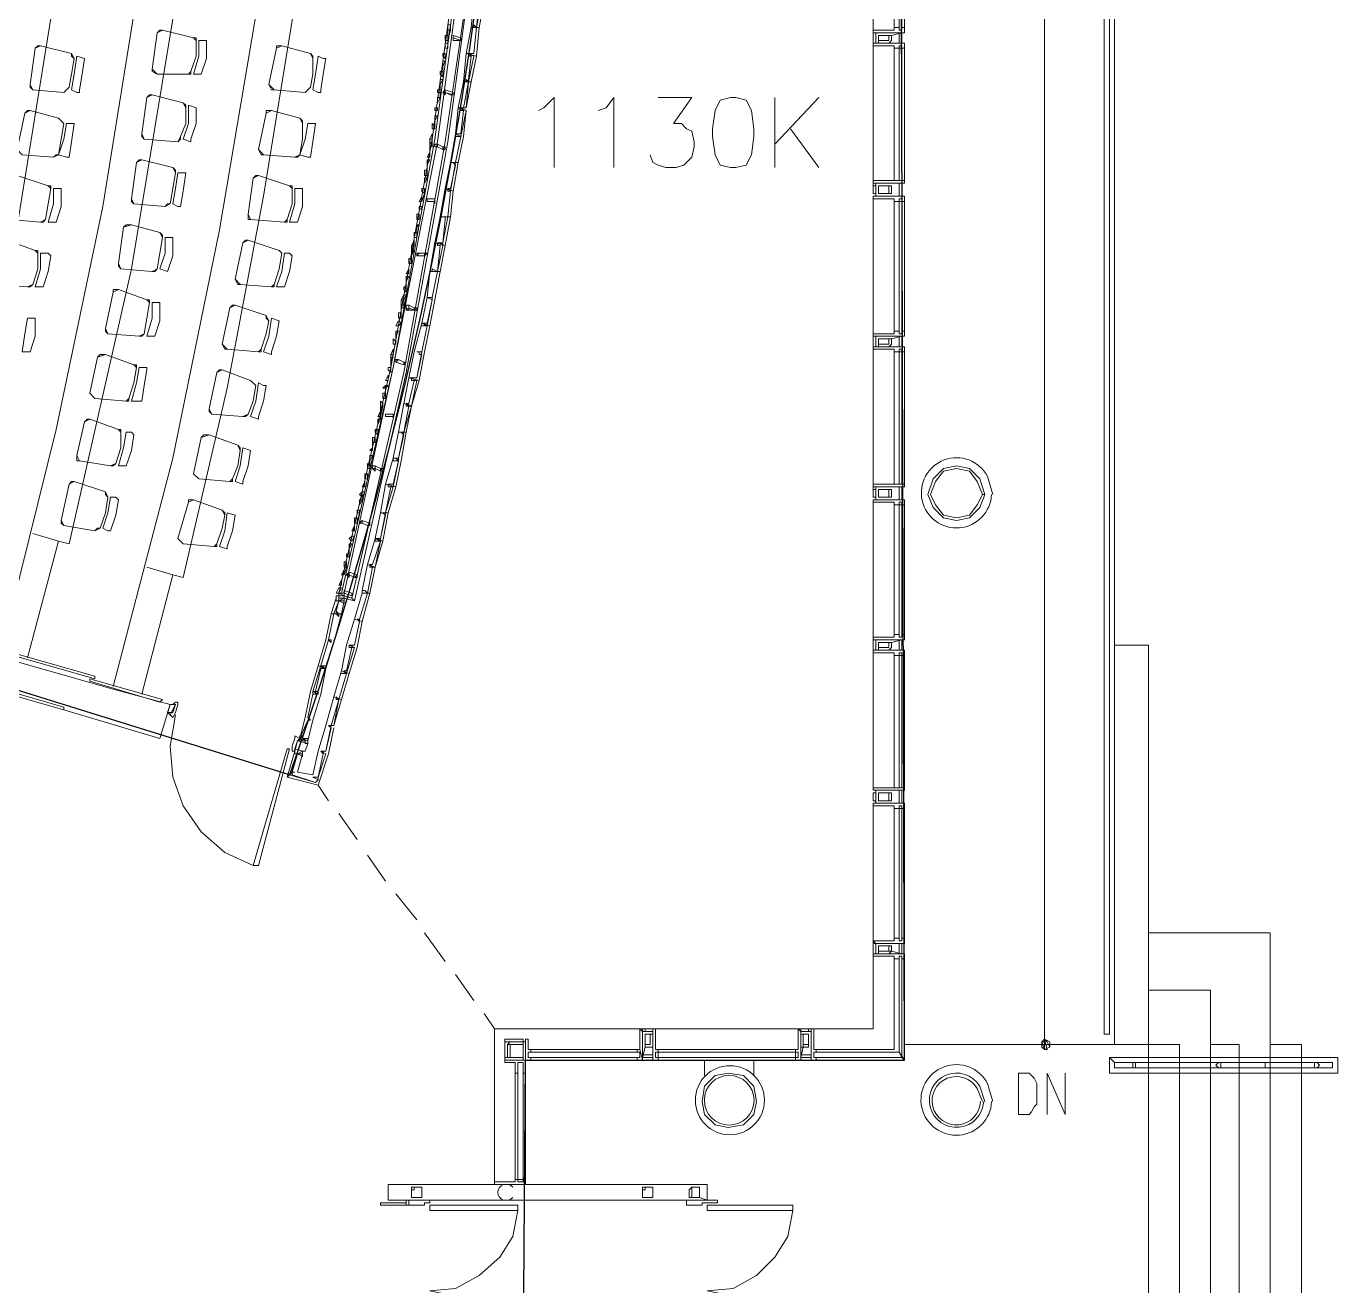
# Model space of a CAD drawing. Header units: metres. Extents: x 3 to 116, y 0 to 119.
# Drawn here: x 89.27 to 102.2, y 49.97 to 62.39 of the extents above; entities that cross this region are included whole.
import ezdxf

# ---------------------------------------------------------------- set-up
doc = ezdxf.new("R2010")
doc.units = ezdxf.units.M
doc.layers.add('Outside', color=7, linetype='Continuous')
doc.layers.add('PDF_Geometry', color=7, linetype='Continuous', transparency=0.8)

msp = doc.modelspace()

# ---------------------------------------------------------------- linework, layer by layer
msp.add_lwpolyline([(77.613, 69.902), (93.986, 69.928, -0.09903), (91.862, 55.013), (75.899, 59.976), (77.613, 69.902)], format="xyb")
at = {"layer": 'Outside'}
msp.add_lwpolyline([(48.27, 8.564), (48.27, 15.569), (50.419, 15.569), (50.419, 21.276), (53.563, 21.276), (53.591, 32.884), (48.727, 32.884), (48.781, 44.883), (65.998, 44.78), (65.998, 45.292), (94.139, 45.292), (94.19, 52.199), (97.925, 52.199), (97.823, 88.373), (92.232, 88.408)], dxfattribs=at)
at = {"layer": 'PDF_Geometry', "lineweight": 5}
for points in [[(89.636, 55.653), (90.583, 55.371), (90.685, 55.704), (90.123, 55.858), (87.513, 56.599), (87.436, 56.318), (89.636, 55.678), (89.636, 55.653), (76.103, 59.516), (76.206, 59.874), (76.231, 59.9), (75.899, 59.976), (76.589, 64.76), (77.255, 69.57), (77.562, 69.57), (77.562, 69.953), (91.632, 69.953), (91.632, 69.902), (91.632, 69.953), (92.63, 69.953), (92.63, 69.595), (77.613, 69.595), (77.613, 69.902), (91.632, 69.902)], [(90.89, 69.544), (90.813, 67.293), (90.66, 65.067), (90.378, 62.842), (90.02, 60.616), (89.56, 58.416), (89.023, 56.241)], [(89.969, 68.367), (90.046, 68.367), (89.892, 65.656), (89.585, 62.944), (89.15, 60.258), (88.536, 57.597), (88.46, 57.623), (88.178, 57.699)], [(91.223, 68.367), (91.069, 65.553), (90.762, 62.765), (90.302, 60.002), (89.688, 57.29)], [(93.934, 68.086), (93.806, 65.809), (93.576, 63.532), (93.269, 61.281), (92.86, 59.03), (92.348, 56.804)], [(94.062, 68.111), (93.934, 65.809), (93.73, 63.532), (93.397, 61.255), (92.988, 58.979), (92.476, 56.753)], [(99.307, 66.679), (99.307, 52.302)], [(99.946, 66.704), (99.997, 66.704), (99.997, 56.292), (99.997, 52.353), (100.33, 52.353), (100.33, 56.292), (99.997, 56.292)], [(97.644, 62.228), (97.644, 62.33), (97.618, 62.33), (97.618, 62.228), (97.644, 62.228), (97.618, 62.228), (97.618, 63.686), (97.823, 63.686), (97.823, 63.66), (97.874, 63.66), (97.874, 63.686), (97.9, 63.686), (97.9, 63.66), (97.925, 63.66), (97.925, 63.711), (97.618, 63.711), (97.618, 63.686), (97.618, 63.711)], [(97.925, 63.66), (97.925, 62.381), (97.9, 62.381), (97.9, 63.66), (97.874, 63.66), (97.874, 62.381), (97.823, 62.381), (97.823, 63.66)], [(93.627, 63.532), (93.32, 61.255), (92.885, 59.03), (92.399, 56.804), (92.348, 56.804), (92.323, 56.804), (92.348, 56.855), (92.374, 56.855), (92.348, 56.804), (92.399, 56.804), (92.399, 56.778), (92.399, 56.804), (92.348, 56.804), (92.399, 56.778), (92.323, 56.778), (92.323, 56.727), (92.399, 56.727), (92.399, 56.753), (92.348, 56.753), (92.348, 56.778), (92.348, 56.727), (92.399, 56.702), (92.399, 56.727), (92.348, 56.727), (92.399, 56.753), (92.399, 56.778), (92.399, 56.753), (92.348, 56.753), (92.348, 56.804), (92.399, 56.778)], [(92.374, 56.804), (92.885, 59.03), (93.295, 61.281), (93.602, 63.532)], [(93.73, 63.532), (93.423, 61.255), (93.013, 58.979), (92.502, 56.727)], [(91.606, 63.046), (91.555, 62.662), (91.171, 60.386), (90.711, 58.134), (90.123, 55.883)], [(91.964, 62.969), (91.913, 62.611), (91.606, 60.718), (91.248, 58.825), (90.813, 56.958), (90.711, 56.983), (90.404, 55.806)], [(93.781, 62.637), (93.73, 62.381), (93.653, 62.381), (93.679, 62.662), (93.755, 62.662), (93.781, 62.918), (93.73, 62.918), (93.781, 62.918), (93.73, 62.662), (93.704, 62.662), (93.755, 62.662), (93.704, 62.662), (93.755, 62.637), (93.704, 62.381), (93.679, 62.381), (93.679, 62.407), (93.704, 62.381), (93.73, 62.637), (93.704, 62.637), (93.704, 62.662), (93.755, 62.637), (93.73, 62.637), (93.73, 62.662)], [(90.89, 61.921), (90.864, 61.921), (90.89, 61.921), (90.89, 61.946), (90.864, 61.921), (90.557, 61.921), (90.506, 61.946), (90.506, 61.972), (90.506, 61.946), (90.557, 61.921), (90.506, 61.972), (90.557, 62.33), (90.583, 62.355), (90.609, 62.355), (90.583, 62.355), (90.557, 62.33), (90.609, 62.355), (90.916, 62.279), (90.941, 62.279), (90.941, 62.253), (90.941, 62.279), (90.916, 62.279), (90.941, 62.253), (90.941, 62.1), (90.89, 61.946)], [(93.397, 62.228), (93.423, 62.228), (93.397, 62.228), (93.397, 62.176), (93.423, 62.176), (93.423, 62.355), (93.448, 62.355), (93.423, 62.355), (93.423, 62.407), (93.448, 62.407), (93.448, 62.355), (93.423, 62.253), (93.397, 62.253), (93.397, 62.304), (93.423, 62.304), (93.423, 62.253)], [(93.704, 62.1), (93.73, 62.381), (93.653, 62.381), (93.602, 62.125), (93.627, 62.125), (93.679, 62.1), (93.627, 61.844), (93.602, 61.844), (93.602, 61.869), (93.627, 61.844), (93.627, 61.869), (93.653, 62.1), (93.627, 62.1), (93.627, 62.125), (93.679, 62.1)], [(97.644, 60.718), (97.644, 60.846), (97.644, 60.821), (97.618, 60.821), (97.618, 60.744), (97.644, 60.744), (97.618, 60.744), (97.618, 62.355), (97.618, 62.33), (97.925, 62.33), (97.925, 62.381), (97.9, 62.381), (97.9, 62.355), (97.874, 62.355), (97.874, 62.381), (97.823, 62.381), (97.823, 62.355), (97.618, 62.355), (97.618, 62.202), (97.618, 62.228), (97.925, 62.228), (97.925, 62.176), (97.9, 62.176), (97.9, 62.202), (97.874, 62.202), (97.874, 62.176), (97.823, 62.176), (97.823, 62.202), (97.618, 62.202)], [(90.967, 62.253), (91.044, 62.253), (90.967, 62.253), (90.967, 62.1), (90.916, 61.921), (90.992, 61.921), (91.044, 62.074), (91.044, 62.253)], [(93.474, 62.304), (93.474, 62.253), (93.474, 62.304), (93.474, 62.253), (93.551, 62.253), (93.474, 62.279), (93.474, 62.253), (93.474, 62.304), (93.551, 62.279), (93.551, 62.253), (93.551, 62.279), (93.551, 62.253), (93.551, 62.279)], [(97.9, 62.33), (97.9, 62.228), (97.874, 62.228), (97.874, 62.33), (97.9, 62.33), (97.797, 62.304), (97.797, 62.253), (97.772, 62.228), (97.797, 62.253), (97.772, 62.228), (97.669, 62.228), (97.669, 62.253), (97.669, 62.228), (97.669, 62.304), (97.797, 62.304), (97.772, 62.304), (97.772, 62.253), (97.669, 62.253), (97.669, 62.304), (97.772, 62.304)], [(89.636, 61.741), (89.688, 61.793), (89.636, 61.741), (89.33, 61.767), (89.304, 61.793), (89.304, 61.818), (89.304, 61.793), (89.33, 61.767), (89.304, 61.818), (89.355, 62.176), (89.381, 62.202), (89.406, 62.202), (89.381, 62.202), (89.355, 62.176), (89.406, 62.202), (89.713, 62.125), (89.713, 62.1), (89.739, 62.074), (89.713, 62.1), (89.713, 62.125), (89.739, 62.074), (89.713, 61.921), (89.688, 61.793)], [(89.764, 62.1), (89.841, 62.074), (89.764, 62.1), (89.739, 61.921), (89.713, 61.767), (89.764, 61.741), (89.79, 61.741), (89.79, 61.767), (89.816, 61.921), (89.841, 62.074)], [(92.016, 61.741), (92.067, 61.793), (92.016, 61.741), (91.709, 61.767), (91.683, 61.767), (91.658, 61.818), (91.683, 61.767), (91.709, 61.767), (91.658, 61.818), (91.734, 62.176), (91.734, 62.202), (91.785, 62.202), (91.734, 62.202), (91.734, 62.176), (91.785, 62.202), (92.067, 62.125), (92.092, 62.1), (92.092, 62.074), (92.092, 62.1), (92.067, 62.125), (92.092, 62.074), (92.092, 61.921), (92.067, 61.793)], [(92.144, 62.1), (92.195, 62.074), (92.144, 62.1), (92.118, 61.921), (92.092, 61.767), (92.144, 61.741), (92.169, 61.741), (92.169, 61.767), (92.195, 61.921), (92.22, 62.074), (92.195, 62.074)], [(93.653, 61.844), (93.704, 62.1), (93.602, 62.125), (93.576, 61.844)], [(93.679, 62.125), (93.653, 62.125)], [(97.925, 62.176), (97.925, 60.872), (97.9, 60.872), (97.9, 62.176), (97.874, 62.176), (97.874, 60.872), (97.823, 60.872), (97.823, 62.176)], [(93.372, 61.946), (93.346, 61.946), (93.346, 61.921), (93.372, 61.895), (93.372, 62.048), (93.397, 62.048), (93.372, 62.048), (93.372, 61.997), (93.397, 62.048)], [(93.346, 61.69), (93.32, 61.69), (93.32, 61.639), (93.346, 61.69), (93.346, 61.869), (93.372, 61.869), (93.346, 61.818), (93.346, 61.741), (93.32, 61.741), (93.32, 61.767), (93.346, 61.767), (93.346, 61.741)], [(90.762, 61.255), (90.788, 61.281), (90.788, 61.307), (90.762, 61.255), (90.43, 61.281), (90.404, 61.307), (90.404, 61.332), (90.404, 61.307), (90.43, 61.281), (90.404, 61.332), (90.455, 61.69), (90.481, 61.716), (90.506, 61.716), (90.481, 61.716), (90.455, 61.69), (90.506, 61.716), (90.813, 61.639), (90.839, 61.614), (90.839, 61.588), (90.839, 61.614), (90.813, 61.639), (90.839, 61.588), (90.839, 61.434), (90.788, 61.307)], [(93.397, 61.767), (93.397, 61.716), (93.372, 61.741), (93.397, 61.741), (93.397, 61.767), (93.372, 61.741), (93.397, 61.741), (93.448, 61.716), (93.474, 61.716), (93.397, 61.741), (93.397, 61.716), (93.397, 61.767), (93.474, 61.741), (93.474, 61.716), (93.448, 61.716), (93.474, 61.716), (93.448, 61.716), (93.474, 61.716), (93.474, 61.741), (93.474, 61.716), (93.474, 61.741)], [(94.318, 61.562), (94.369, 61.588), (94.472, 61.69), (94.472, 61)], [(94.906, 61.562), (94.983, 61.588), (95.06, 61.69), (95.06, 61)], [(95.495, 61.69), (95.827, 61.69), (95.648, 61.434), (95.725, 61.434), (95.776, 61.383), (95.827, 61.358), (95.853, 61.255), (95.853, 61.204), (95.827, 61.102), (95.751, 61.025), (95.674, 61), (95.572, 61), (95.495, 61.025), (95.444, 61.051), (95.418, 61.127)], [(96.109, 61.665), (96.211, 61.69), (96.109, 61.665), (96.058, 61.562), (96.032, 61.383), (96.032, 61.307), (96.058, 61.127), (96.109, 61.025), (96.211, 61), (96.262, 61), (96.365, 61.025), (96.416, 61.127), (96.441, 61.307), (96.441, 61.383), (96.416, 61.562), (96.365, 61.665), (96.262, 61.69), (96.211, 61.69)], [(96.646, 61.69), (96.646, 61)], [(96.646, 61.23), (97.081, 61.69)], [(89.56, 61.127), (89.534, 61.102), (89.56, 61.127), (89.585, 61.127), (89.534, 61.102), (89.227, 61.127), (89.176, 61.179), (89.227, 61.127), (89.176, 61.179), (89.253, 61.537), (89.278, 61.562), (89.304, 61.562), (89.278, 61.562), (89.253, 61.537), (89.304, 61.562), (89.585, 61.486), (89.636, 61.434), (89.585, 61.486), (89.636, 61.434), (89.585, 61.127)], [(90.864, 61.614), (90.941, 61.588), (90.864, 61.614), (90.864, 61.434), (90.813, 61.281), (90.89, 61.255), (90.89, 61.281), (90.941, 61.434), (90.941, 61.588)], [(91.913, 61.102), (91.939, 61.102), (91.964, 61.127), (91.913, 61.102), (91.606, 61.127), (91.581, 61.127), (91.555, 61.179), (91.581, 61.127), (91.606, 61.127), (91.555, 61.179), (91.632, 61.537), (91.632, 61.562), (91.683, 61.562), (91.632, 61.562), (91.632, 61.537), (91.683, 61.562), (91.964, 61.486), (91.99, 61.46), (91.99, 61.434), (91.99, 61.46), (91.964, 61.486), (91.99, 61.434), (91.99, 61.281), (91.964, 61.127)], [(93.295, 61.562), (93.32, 61.562), (93.295, 61.562), (93.295, 61.588), (93.32, 61.588), (93.32, 61.562)], [(93.551, 61.588), (93.602, 61.562), (93.551, 61.307), (93.499, 61.332), (93.551, 61.332), (93.576, 61.562), (93.551, 61.562), (93.551, 61.588), (93.576, 61.562)], [(93.576, 61.588), (93.576, 61.588)], [(93.576, 61.588), (93.576, 61.588)], [(89.662, 61.434), (89.713, 61.434), (89.662, 61.434), (89.636, 61.281), (89.585, 61.127), (89.662, 61.102), (89.688, 61.102), (89.713, 61.255), (89.739, 61.434), (89.713, 61.434)], [(92.041, 61.434), (92.092, 61.434), (92.041, 61.434), (92.016, 61.281), (91.964, 61.127), (92.041, 61.102), (92.067, 61.102), (92.092, 61.255), (92.118, 61.434), (92.092, 61.434)], [(93.295, 61.409), (93.269, 61.434), (93.269, 61.383), (93.295, 61.383), (93.295, 61.511), (93.32, 61.511), (93.295, 61.511), (93.295, 61.46), (93.32, 61.511)], [(93.244, 61.153), (93.218, 61.102), (93.244, 61.102), (93.244, 61.281), (93.269, 61.281), (93.244, 61.281), (93.269, 61.332), (93.269, 61.204), (93.244, 61.204), (93.244, 61.255), (93.269, 61.23), (93.269, 61.204)], [(93.474, 61.051), (93.499, 61.051), (93.551, 61.307), (93.499, 61.307), (93.551, 61.307), (93.499, 61.051), (93.474, 61.051), (93.499, 61.051)], [(96.8, 61.383), (97.081, 61)], [(93.32, 61.23), (93.295, 61.23), (93.32, 61.23), (93.32, 61.204), (93.295, 61.204), (93.32, 61.204), (93.295, 61.204), (93.295, 61.23), (93.295, 61.204), (93.32, 61.204), (93.372, 61.179), (93.32, 61.204), (93.32, 61.23), (93.372, 61.204), (93.397, 61.204), (93.372, 61.204), (93.372, 61.179), (93.397, 61.179), (93.372, 61.179), (93.372, 61.204), (93.397, 61.204), (93.397, 61.179), (93.397, 61.204)], [(90.66, 60.641), (90.634, 60.616), (90.66, 60.641), (90.685, 60.641), (90.634, 60.616), (90.327, 60.641), (90.302, 60.667), (90.302, 60.693), (90.302, 60.667), (90.327, 60.641), (90.302, 60.693), (90.353, 61.051), (90.378, 61.076), (90.404, 61.076), (90.378, 61.076), (90.353, 61.051), (90.404, 61.076), (90.711, 61), (90.737, 60.974), (90.737, 60.948), (90.737, 60.974), (90.711, 61), (90.737, 60.948), (90.685, 60.641)], [(93.218, 61.025), (93.218, 61.076), (93.244, 61.076), (93.218, 61.025), (93.218, 60.897), (93.192, 60.897), (93.192, 60.846), (93.218, 60.897), (93.218, 60.974), (93.192, 60.974), (93.192, 60.923), (93.218, 60.923), (93.218, 60.974)], [(93.525, 61.051), (93.474, 60.769), (93.397, 60.795), (93.448, 61.051)], [(93.499, 61.051), (93.499, 61.051)], [(89.406, 60.462), (89.432, 60.462), (89.457, 60.488), (89.406, 60.462), (89.099, 60.488), (89.074, 60.514), (89.074, 60.539), (89.074, 60.514), (89.099, 60.488), (89.074, 60.539), (89.125, 60.897), (89.15, 60.923), (89.176, 60.923), (89.15, 60.923), (89.125, 60.897), (89.176, 60.923), (89.483, 60.821), (89.509, 60.821), (89.509, 60.795), (89.509, 60.821), (89.483, 60.821), (89.509, 60.795), (89.483, 60.641), (89.457, 60.488)], [(90.762, 60.948), (90.839, 60.948), (90.762, 60.948), (90.737, 60.795), (90.711, 60.641), (90.762, 60.616), (90.788, 60.616), (90.813, 60.769), (90.839, 60.948)], [(91.811, 60.462), (91.837, 60.462), (91.837, 60.488), (91.811, 60.462), (91.478, 60.488), (91.453, 60.488), (91.453, 60.539), (91.453, 60.488), (91.478, 60.488), (91.453, 60.539), (91.504, 60.897), (91.53, 60.923), (91.555, 60.923), (91.53, 60.923), (91.504, 60.897), (91.555, 60.923), (91.862, 60.821), (91.888, 60.821), (91.888, 60.795), (91.888, 60.821), (91.862, 60.821), (91.888, 60.795), (91.888, 60.641), (91.837, 60.488)], [(89.534, 60.795), (89.611, 60.795), (89.534, 60.795), (89.534, 60.641), (89.483, 60.462), (89.56, 60.462), (89.611, 60.616), (89.611, 60.795)], [(91.913, 60.795), (91.99, 60.795), (91.913, 60.795), (91.913, 60.641), (91.862, 60.462), (91.939, 60.462), (91.99, 60.616), (91.99, 60.795)], [(93.192, 60.744), (93.167, 60.769), (93.167, 60.795), (93.192, 60.795), (93.192, 60.744), (93.167, 60.667), (93.141, 60.667), (93.167, 60.718), (93.167, 60.667)], [(93.474, 60.769), (93.448, 60.514), (93.346, 60.514), (93.397, 60.795)], [(97.618, 60.846), (97.618, 60.872), (97.618, 60.846), (97.925, 60.846), (97.925, 60.872), (97.618, 60.872)], [(97.797, 60.795), (97.797, 60.744), (97.772, 60.744), (97.797, 60.744), (97.669, 60.744), (97.669, 60.821), (97.669, 60.795), (97.669, 60.821), (97.797, 60.821), (97.797, 60.795), (97.797, 60.821), (97.772, 60.821), (97.772, 60.744), (97.669, 60.744), (97.669, 60.821), (97.772, 60.821), (97.772, 60.795)], [(93.218, 60.693), (93.218, 60.667), (93.218, 60.693), (93.218, 60.667), (93.295, 60.667), (93.218, 60.667), (93.218, 60.693), (93.295, 60.693), (93.295, 60.641), (93.295, 60.667), (93.295, 60.641), (93.295, 60.693), (93.295, 60.641), (93.295, 60.693)], [(97.644, 59.234), (97.644, 59.337), (97.618, 59.337), (97.618, 59.234), (97.644, 59.234), (97.618, 59.234), (97.618, 60.693), (97.823, 60.693), (97.823, 60.667), (97.874, 60.667), (97.874, 60.693), (97.9, 60.693), (97.9, 60.667), (97.925, 60.667), (97.925, 60.718), (97.618, 60.718), (97.618, 60.693), (97.618, 60.718)], [(97.925, 60.667), (97.925, 59.388), (97.9, 59.388), (97.9, 60.667), (97.874, 60.667), (97.874, 59.388), (97.823, 59.388), (97.823, 60.667)], [(93.116, 60.488), (93.141, 60.488), (93.116, 60.488), (93.116, 60.539), (93.141, 60.539), (93.141, 60.488)], [(90.506, 59.976), (90.532, 59.976), (90.557, 60.002), (90.506, 59.976), (90.199, 60.002), (90.174, 60.027), (90.174, 60.053), (90.174, 60.027), (90.199, 60.002), (90.174, 60.053), (90.225, 60.411), (90.25, 60.437), (90.302, 60.437), (90.25, 60.437), (90.225, 60.411), (90.302, 60.437), (90.583, 60.36), (90.609, 60.334), (90.609, 60.309), (90.609, 60.334), (90.583, 60.36), (90.609, 60.309), (90.583, 60.155), (90.557, 60.002)], [(93.116, 60.36), (93.09, 60.36), (93.09, 60.309), (93.116, 60.309), (93.116, 60.437), (93.141, 60.437), (93.116, 60.437), (93.116, 60.411), (93.141, 60.437)], [(93.397, 60.232), (93.448, 60.514), (93.346, 60.514), (93.295, 60.258)], [(89.074, 60.283), (89.355, 60.181), (89.381, 60.181), (89.381, 60.155), (89.381, 60.181), (89.355, 60.181), (89.381, 60.155), (89.381, 60.002), (89.33, 59.848)], [(90.634, 60.309), (90.711, 60.309), (90.634, 60.309), (90.634, 60.155), (90.583, 60.002), (90.66, 59.976), (90.711, 60.13), (90.711, 60.309)], [(91.683, 59.823), (91.709, 59.823), (91.709, 59.848), (91.683, 59.823), (91.376, 59.848), (91.351, 59.848), (91.325, 59.9), (91.351, 59.848), (91.376, 59.848), (91.325, 59.9), (91.402, 60.258), (91.427, 60.283), (91.453, 60.283), (91.427, 60.283), (91.402, 60.258), (91.453, 60.283), (91.76, 60.181), (91.785, 60.155), (91.76, 60.181), (91.785, 60.155), (91.76, 60.002), (91.709, 59.848)], [(93.039, 60.104), (93.065, 60.104), (93.039, 60.104), (93.039, 60.053), (93.065, 60.053), (93.065, 60.232), (93.09, 60.232), (93.065, 60.232), (93.09, 60.283), (93.09, 60.232), (93.065, 60.13), (93.065, 60.181), (93.09, 60.181), (93.065, 60.13)], [(89.406, 60.155), (89.483, 60.155), (89.406, 60.155), (89.406, 60.002), (89.355, 59.823), (89.432, 59.823), (89.483, 59.976), (89.509, 60.13), (89.483, 60.155)], [(91.811, 60.155), (91.862, 60.155), (91.811, 60.155), (91.785, 59.976), (91.734, 59.823), (91.811, 59.823), (91.862, 59.976), (91.888, 60.13), (91.862, 60.155)], [(93.141, 60.155), (93.116, 60.155), (93.141, 60.155), (93.116, 60.13), (93.141, 60.13), (93.116, 60.13), (93.116, 60.155), (93.116, 60.13), (93.192, 60.13), (93.116, 60.13), (93.141, 60.13), (93.116, 60.13), (93.141, 60.155), (93.218, 60.155), (93.192, 60.155), (93.192, 60.13), (93.192, 60.155), (93.192, 60.13), (93.218, 60.155), (93.192, 60.13)], [(93.346, 59.976), (93.397, 60.232), (93.295, 60.258), (93.244, 59.976)], [(93.372, 60.258), (93.372, 60.232), (93.346, 60.258), (93.32, 60.258), (93.372, 60.232)], [(93.013, 59.823), (92.988, 59.823), (92.988, 59.797), (93.013, 59.772), (93.013, 59.925), (93.039, 59.925), (93.013, 59.925), (93.013, 59.874), (93.039, 59.925)], [(93.013, 59.951), (93.039, 59.951), (93.013, 59.951), (93.039, 60.002), (93.039, 59.951)], [(93.269, 59.976), (93.32, 59.976), (93.269, 59.72), (93.218, 59.72), (93.269, 59.72), (93.32, 59.976), (93.269, 59.976), (93.32, 59.976)], [(93.32, 59.976), (93.32, 59.976)], [(89.304, 59.823), (89.278, 59.823), (89.304, 59.823), (89.33, 59.848), (89.278, 59.823), (88.971, 59.848)], [(90.404, 59.337), (90.378, 59.337), (90.404, 59.337), (90.43, 59.362), (90.378, 59.337), (90.071, 59.362), (90.046, 59.388), (90.046, 59.413), (90.046, 59.388), (90.071, 59.362), (90.046, 59.413), (90.123, 59.772), (90.123, 59.797), (90.174, 59.797), (90.123, 59.797), (90.123, 59.772), (90.174, 59.797), (90.455, 59.695), (90.481, 59.695), (90.481, 59.669), (90.481, 59.695), (90.455, 59.695), (90.481, 59.669), (90.455, 59.516), (90.43, 59.362)], [(92.962, 59.567), (92.937, 59.567), (92.937, 59.516), (92.962, 59.516), (92.962, 59.695), (92.988, 59.695), (92.962, 59.695), (92.988, 59.746), (93.013, 59.746), (92.988, 59.695), (92.988, 59.618), (92.962, 59.618), (92.962, 59.644), (92.988, 59.644), (92.988, 59.618)], [(90.506, 59.669), (90.583, 59.669), (90.506, 59.669), (90.506, 59.516), (90.455, 59.337), (90.532, 59.337), (90.583, 59.49), (90.583, 59.669)], [(91.581, 59.183), (91.555, 59.183), (91.581, 59.183), (91.581, 59.209), (91.555, 59.183), (91.248, 59.209), (91.223, 59.209), (91.197, 59.26), (91.223, 59.209), (91.248, 59.209), (91.197, 59.26), (91.274, 59.618), (91.299, 59.644), (91.325, 59.644), (91.299, 59.644), (91.274, 59.618), (91.325, 59.644), (91.632, 59.541), (91.632, 59.516), (91.658, 59.49), (91.632, 59.516), (91.632, 59.541), (91.658, 59.49), (91.632, 59.362), (91.581, 59.209)], [(93.039, 59.644), (93.013, 59.644), (93.039, 59.644), (93.039, 59.593), (93.013, 59.618), (93.013, 59.593), (93.039, 59.593), (93.013, 59.618), (93.013, 59.644), (93.013, 59.593), (93.09, 59.593), (93.039, 59.618), (93.039, 59.593), (93.039, 59.644), (93.09, 59.618), (93.116, 59.618), (93.09, 59.618), (93.09, 59.593), (93.116, 59.593), (93.09, 59.593), (93.09, 59.618), (93.116, 59.618), (93.116, 59.593), (93.116, 59.618)], [(93.167, 59.465), (93.192, 59.465), (93.192, 59.439), (93.218, 59.439), (93.269, 59.695), (93.269, 59.72), (93.218, 59.72), (93.269, 59.695), (93.218, 59.465), (93.167, 59.465), (93.218, 59.439), (93.167, 59.439), (93.218, 59.439), (93.167, 59.183), (93.116, 59.183), (93.167, 59.183), (93.218, 59.439), (93.167, 59.439)], [(89.278, 59.516), (89.355, 59.516), (89.278, 59.516), (89.253, 59.362), (89.227, 59.183), (89.304, 59.183), (89.355, 59.337), (89.355, 59.516)], [(91.683, 59.516), (91.76, 59.49), (91.683, 59.516), (91.658, 59.337), (91.606, 59.183), (91.683, 59.158), (91.683, 59.183), (91.734, 59.337), (91.76, 59.49)], [(92.911, 59.439), (92.937, 59.439), (92.911, 59.439), (92.937, 59.49), (92.962, 59.465), (92.937, 59.439)], [(92.911, 59.286), (92.885, 59.311), (92.885, 59.26), (92.911, 59.26), (92.911, 59.388), (92.937, 59.388), (92.911, 59.388), (92.911, 59.337), (92.937, 59.388)], [(93.218, 59.439), (93.218, 59.439)], [(93.218, 59.439), (93.218, 59.439)], [(97.644, 57.725), (97.644, 57.853), (97.644, 57.827), (97.618, 57.827), (97.618, 57.751), (97.644, 57.751), (97.618, 57.751), (97.618, 59.362), (97.618, 59.337), (97.925, 59.337), (97.925, 59.388), (97.9, 59.388), (97.9, 59.362), (97.874, 59.362), (97.874, 59.388), (97.823, 59.388), (97.823, 59.362), (97.618, 59.362), (97.618, 59.209), (97.618, 59.234), (97.925, 59.234), (97.925, 59.183), (97.9, 59.183), (97.9, 59.209), (97.874, 59.209), (97.874, 59.183), (97.823, 59.183), (97.823, 59.209), (97.618, 59.209)], [(97.9, 59.337), (97.9, 59.234), (97.874, 59.234), (97.874, 59.337), (97.9, 59.337), (97.797, 59.311), (97.797, 59.26), (97.772, 59.234), (97.797, 59.26), (97.772, 59.234), (97.669, 59.234), (97.669, 59.26), (97.669, 59.234), (97.669, 59.311), (97.797, 59.311), (97.772, 59.311), (97.772, 59.26), (97.669, 59.26), (97.669, 59.311), (97.772, 59.311)], [(90.276, 58.697), (90.25, 58.697), (90.276, 58.697), (90.276, 58.723), (90.25, 58.697), (89.943, 58.723), (89.892, 58.774), (89.943, 58.723), (89.892, 58.774), (89.969, 59.132), (89.995, 59.158), (90.046, 59.158), (89.995, 59.158), (89.969, 59.132), (90.046, 59.158), (90.327, 59.055), (90.353, 59.055), (90.353, 59.03), (90.353, 59.055), (90.327, 59.055), (90.353, 59.03), (90.327, 58.876), (90.276, 58.723)], [(92.86, 59.03), (92.834, 59.03), (92.834, 59.004), (92.86, 58.979), (92.86, 59.158), (92.885, 59.158), (92.86, 59.158), (92.885, 59.209), (92.885, 59.158), (92.86, 59.081), (92.86, 59.132), (92.885, 59.132), (92.86, 59.081)], [(92.937, 59.106), (92.911, 59.106), (92.937, 59.106), (92.911, 59.081), (92.911, 59.106), (92.911, 59.081), (92.988, 59.055), (92.911, 59.081), (92.937, 59.106), (92.988, 59.081), (93.013, 59.081), (92.988, 59.081), (92.988, 59.055), (92.988, 59.081), (92.988, 59.055), (93.013, 59.081), (92.988, 59.055)], [(93.141, 58.902), (93.065, 58.646), (92.988, 58.672), (93.039, 58.927), (93.116, 58.927), (93.167, 59.183), (93.116, 59.183), (93.141, 59.183), (93.141, 59.158), (93.167, 59.158), (93.116, 58.927), (93.065, 58.927), (93.116, 58.927), (93.065, 58.927), (93.116, 58.902), (93.065, 58.646), (93.013, 58.672), (93.039, 58.672), (93.09, 58.902), (93.065, 58.902), (93.065, 58.927), (93.116, 58.902), (93.09, 58.902)], [(97.925, 59.183), (97.925, 57.879), (97.9, 57.879), (97.9, 59.183), (97.874, 59.183), (97.874, 57.879), (97.823, 57.879), (97.823, 59.183)], [(90.378, 59.03), (90.455, 59.03), (90.378, 59.03), (90.353, 58.876), (90.302, 58.697), (90.404, 58.697), (90.43, 58.851), (90.455, 59.004), (90.455, 59.03)], [(91.427, 58.544), (91.402, 58.544), (91.427, 58.544), (91.453, 58.569), (91.402, 58.544), (91.095, 58.569), (91.069, 58.595), (91.069, 58.62), (91.069, 58.595), (91.095, 58.569), (91.069, 58.62), (91.146, 58.979), (91.171, 59.004), (91.197, 59.004), (91.171, 59.004), (91.146, 58.979), (91.197, 59.004), (91.478, 58.902), (91.53, 58.851), (91.478, 58.902), (91.53, 58.851), (91.504, 58.697), (91.453, 58.569)], [(91.555, 58.876), (91.606, 58.851), (91.555, 58.876), (91.53, 58.697), (91.478, 58.544), (91.555, 58.518), (91.555, 58.544), (91.606, 58.697), (91.632, 58.851), (91.606, 58.851)], [(92.809, 58.774), (92.783, 58.774), (92.783, 58.723), (92.809, 58.723), (92.809, 58.851), (92.834, 58.851), (92.809, 58.851), (92.783, 58.825), (92.809, 58.825), (92.834, 58.851)], [(92.732, 58.518), (92.758, 58.518), (92.732, 58.518), (92.732, 58.467), (92.758, 58.518), (92.758, 58.646), (92.783, 58.646), (92.758, 58.646), (92.758, 58.697), (92.783, 58.672), (92.783, 58.646), (92.758, 58.544), (92.732, 58.544), (92.758, 58.595), (92.758, 58.544)], [(93.013, 58.39), (93.065, 58.646), (92.988, 58.672), (92.937, 58.39), (92.988, 58.39), (92.937, 58.134), (92.911, 58.134), (92.937, 58.134), (92.988, 58.365), (92.962, 58.39), (92.988, 58.39)], [(90.123, 58.058), (90.097, 58.058), (90.123, 58.058), (90.148, 58.083), (90.097, 58.058), (89.79, 58.109), (89.764, 58.109), (89.764, 58.16), (89.764, 58.109), (89.79, 58.109), (89.764, 58.16), (89.841, 58.493), (89.867, 58.518), (89.892, 58.518), (89.867, 58.518), (89.841, 58.493), (89.892, 58.518), (90.174, 58.416), (90.199, 58.416), (90.199, 58.39), (90.199, 58.416), (90.174, 58.416), (90.199, 58.39), (90.199, 58.237), (90.148, 58.083)], [(92.809, 58.569), (92.809, 58.544), (92.809, 58.569), (92.809, 58.544), (92.885, 58.544), (92.809, 58.544), (92.809, 58.569), (92.885, 58.569), (92.885, 58.518), (92.885, 58.569), (92.885, 58.518), (92.885, 58.569)], [(90.25, 58.39), (90.302, 58.39), (90.25, 58.39), (90.225, 58.237), (90.174, 58.058), (90.25, 58.058), (90.302, 58.211), (90.327, 58.365), (90.302, 58.39)], [(91.274, 57.904), (91.299, 57.904), (91.299, 57.93), (91.274, 57.904), (90.967, 57.93), (90.916, 57.981), (90.967, 57.93), (90.916, 57.981), (90.992, 58.339), (91.018, 58.365), (91.069, 58.365), (91.018, 58.365), (90.992, 58.339), (91.069, 58.365), (91.351, 58.262), (91.376, 58.237), (91.376, 58.211), (91.376, 58.237), (91.351, 58.262), (91.376, 58.211), (91.351, 58.058), (91.299, 57.93)], [(92.681, 58.237), (92.655, 58.211), (92.681, 58.211), (92.681, 58.339), (92.706, 58.339), (92.681, 58.339), (92.681, 58.288), (92.706, 58.288), (92.706, 58.339)], [(92.988, 58.39), (92.988, 58.39)], [(91.402, 58.237), (91.478, 58.211), (91.402, 58.237), (91.376, 58.058), (91.325, 57.904), (91.402, 57.879), (91.402, 57.904), (91.453, 58.058), (91.478, 58.211)], [(92.655, 58.109), (92.655, 58.16), (92.681, 58.16), (92.655, 58.109), (92.655, 58.032), (92.63, 58.032), (92.63, 58.083), (92.655, 58.058), (92.655, 58.032)], [(92.937, 58.109), (92.911, 58.134), (92.937, 58.109), (92.937, 58.134)], [(92.706, 58.058), (92.681, 58.058), (92.706, 58.058), (92.706, 58.032), (92.681, 58.032), (92.706, 58.006), (92.681, 58.032), (92.681, 58.058), (92.681, 58.032), (92.706, 58.032), (92.758, 58.006), (92.706, 58.032), (92.706, 58.006), (92.706, 58.058), (92.758, 58.032), (92.783, 58.032), (92.758, 58.032), (92.758, 58.006), (92.783, 58.006), (92.758, 58.006), (92.758, 58.032), (92.783, 58.032), (92.783, 58.006), (92.783, 58.032)], [(98.718, 57.776), (98.667, 57.648), (98.565, 57.546), (98.437, 57.52), (98.309, 57.546), (98.207, 57.648), (98.155, 57.776), (98.207, 57.93), (98.309, 58.032), (98.437, 58.058), (98.565, 58.032), (98.667, 57.93), (98.718, 57.776), (98.693, 57.776), (98.642, 57.674), (98.565, 57.572), (98.437, 57.546), (98.309, 57.572), (98.232, 57.674), (98.181, 57.776), (98.232, 57.904), (98.309, 58.006), (98.437, 58.032), (98.565, 58.006), (98.642, 57.904), (98.693, 57.776)], [(89.969, 57.444), (89.943, 57.418), (89.969, 57.444), (89.995, 57.444), (89.943, 57.418), (89.636, 57.469), (89.611, 57.495), (89.611, 57.52), (89.611, 57.495), (89.636, 57.469), (89.611, 57.52), (89.688, 57.879), (89.713, 57.904), (89.739, 57.904), (89.713, 57.904), (89.688, 57.879), (89.739, 57.904), (90.046, 57.802), (90.046, 57.776), (90.071, 57.751), (90.046, 57.776), (90.046, 57.802), (90.071, 57.751), (90.046, 57.597), (89.995, 57.444)], [(92.578, 57.853), (92.604, 57.853), (92.578, 57.853), (92.604, 57.904), (92.604, 57.853)], [(92.834, 57.597), (92.911, 57.853), (92.809, 57.879), (92.758, 57.597)], [(97.618, 57.853), (97.618, 57.879), (97.618, 57.853), (97.925, 57.853), (97.925, 57.879), (97.618, 57.879)], [(97.797, 57.802), (97.797, 57.751), (97.772, 57.751), (97.797, 57.751), (97.669, 57.751), (97.669, 57.827), (97.669, 57.802), (97.669, 57.827), (97.797, 57.827), (97.797, 57.802), (97.797, 57.827), (97.772, 57.827), (97.772, 57.751), (97.669, 57.751), (97.669, 57.827), (97.772, 57.827), (97.772, 57.802)], [(90.097, 57.751), (90.148, 57.751), (90.097, 57.751), (90.071, 57.597), (90.02, 57.444), (90.071, 57.418), (90.097, 57.418), (90.148, 57.572), (90.174, 57.725), (90.148, 57.751)], [(91.146, 57.265), (91.12, 57.265), (91.146, 57.265), (91.146, 57.29), (91.12, 57.265), (90.813, 57.29), (90.762, 57.341), (90.813, 57.29), (90.762, 57.341), (90.864, 57.699), (90.864, 57.725), (90.916, 57.725), (90.864, 57.725), (90.864, 57.699), (90.916, 57.725), (91.197, 57.623), (91.223, 57.597), (91.223, 57.572), (91.223, 57.597), (91.197, 57.623), (91.223, 57.572), (91.197, 57.444), (91.146, 57.29)], [(92.578, 57.725), (92.553, 57.725), (92.553, 57.674), (92.578, 57.725), (92.578, 57.802), (92.604, 57.802), (92.578, 57.802), (92.553, 57.776), (92.578, 57.751), (92.604, 57.802)], [(97.644, 56.241), (97.644, 56.344), (97.618, 56.344), (97.618, 56.241), (97.644, 56.241), (97.618, 56.241), (97.618, 57.699), (97.823, 57.699), (97.823, 57.674), (97.874, 57.674), (97.874, 57.699), (97.9, 57.699), (97.9, 57.674), (97.925, 57.674), (97.925, 57.725), (97.618, 57.725), (97.618, 57.699), (97.618, 57.725)], [(91.248, 57.597), (91.325, 57.572), (91.248, 57.597), (91.223, 57.418), (91.171, 57.265), (91.248, 57.239), (91.248, 57.265), (91.299, 57.418), (91.325, 57.572)], [(92.527, 57.597), (92.553, 57.597), (92.527, 57.597), (92.527, 57.623), (92.553, 57.623), (92.553, 57.597), (92.527, 57.495), (92.502, 57.495), (92.502, 57.546), (92.527, 57.546), (92.527, 57.495)], [(92.783, 57.316), (92.834, 57.597), (92.758, 57.597), (92.706, 57.341), (92.783, 57.316), (92.706, 57.06), (92.63, 57.085), (92.706, 57.341), (92.758, 57.341), (92.809, 57.597), (92.783, 57.597), (92.809, 57.572), (92.758, 57.341), (92.706, 57.341), (92.732, 57.341), (92.706, 57.341), (92.758, 57.341), (92.706, 57.341), (92.732, 57.341), (92.758, 57.316), (92.706, 57.06), (92.681, 57.06), (92.655, 57.085), (92.681, 57.085), (92.758, 57.316), (92.706, 57.316), (92.706, 57.341), (92.758, 57.316), (92.758, 57.341)], [(97.925, 57.674), (97.925, 56.395), (97.9, 56.395), (97.9, 57.674), (97.874, 57.674), (97.874, 56.395), (97.823, 56.395), (97.823, 57.674)], [(92.502, 57.469), (92.502, 57.444), (92.502, 57.469), (92.476, 57.418), (92.502, 57.418), (92.502, 57.444)], [(92.578, 57.52), (92.578, 57.495), (92.553, 57.495), (92.578, 57.495), (92.553, 57.495), (92.578, 57.52), (92.553, 57.495), (92.578, 57.495), (92.63, 57.469), (92.578, 57.495), (92.578, 57.52), (92.655, 57.495), (92.655, 57.52), (92.655, 57.469), (92.63, 57.469), (92.655, 57.469), (92.63, 57.469), (92.655, 57.495), (92.655, 57.52), (92.655, 57.469), (92.655, 57.495)], [(89.33, 57.392), (89.585, 57.316), (89.688, 57.29), (89.585, 57.316), (89.278, 56.165)], [(92.451, 57.188), (92.425, 57.188), (92.425, 57.162), (92.451, 57.162), (92.451, 57.29), (92.476, 57.29), (92.451, 57.29), (92.451, 57.239), (92.476, 57.29)], [(90.455, 57.06), (90.711, 56.983)], [(92.399, 57.06), (92.425, 57.06), (92.399, 57.06), (92.399, 57.111), (92.425, 57.111), (92.425, 57.06), (92.399, 56.983), (92.374, 56.983), (92.399, 57.034), (92.399, 56.983)], [(92.655, 56.804), (92.578, 56.523), (92.502, 56.548), (92.578, 56.804), (92.655, 56.804), (92.706, 57.06), (92.63, 57.085), (92.578, 56.83)], [(92.451, 57.009), (92.451, 56.983), (92.425, 56.983), (92.451, 56.958), (92.425, 56.983), (92.451, 57.009), (92.425, 56.983), (92.451, 56.983), (92.502, 56.958), (92.451, 56.983), (92.451, 56.958), (92.451, 57.009), (92.527, 56.983), (92.527, 56.958), (92.502, 56.958), (92.527, 56.958), (92.502, 56.958), (92.527, 56.983), (92.527, 56.958), (92.527, 56.983)], [(92.399, 56.83), (92.399, 56.804), (92.399, 56.83), (92.399, 56.804), (92.476, 56.778), (92.399, 56.804), (92.399, 56.83), (92.476, 56.804), (92.476, 56.778), (92.476, 56.804), (92.476, 56.778), (92.476, 56.804)], [(92.476, 56.778), (92.399, 56.804), (92.399, 56.778), (92.476, 56.753), (92.502, 56.727), (92.399, 56.753)], [(92.578, 56.804), (92.63, 56.804), (92.553, 56.548), (92.527, 56.548), (92.553, 56.548), (92.63, 56.804), (92.578, 56.804), (92.63, 56.804)], [(92.63, 56.804), (92.63, 56.804)], [(92.348, 56.727), (92.297, 56.599), (92.348, 56.599), (92.323, 56.599), (92.323, 56.625), (92.348, 56.727), (92.323, 56.625), (92.348, 56.599), (92.297, 56.599), (92.246, 56.344), (92.271, 56.344), (92.246, 56.344), (92.297, 56.599), (92.323, 56.599), (92.348, 56.574), (92.348, 56.599), (92.297, 56.599), (92.323, 56.599), (92.297, 56.599)], [(92.323, 56.753), (92.271, 56.599), (92.374, 56.599), (92.399, 56.727)], [(92.476, 56.292), (92.476, 56.267), (92.502, 56.267), (92.451, 56.292), (92.451, 56.267), (92.476, 56.267), (92.425, 56.037), (92.399, 56.037), (92.425, 56.011), (92.502, 56.267), (92.451, 56.292), (92.502, 56.292), (92.553, 56.523), (92.553, 56.548), (92.527, 56.548), (92.553, 56.523), (92.502, 56.292), (92.451, 56.292), (92.502, 56.292)], [(97.618, 54.86), (97.618, 54.885), (97.618, 54.86), (97.925, 54.86), (97.925, 54.885), (97.618, 54.885), (97.618, 56.369), (97.618, 56.344), (97.925, 56.344), (97.925, 56.395), (97.9, 56.395), (97.9, 56.369), (97.874, 56.369), (97.874, 56.395), (97.823, 56.395), (97.823, 56.369), (97.618, 56.369), (97.618, 56.216), (97.618, 56.241), (97.925, 56.241), (97.925, 56.19), (97.9, 56.19), (97.9, 56.216), (97.874, 56.216), (97.874, 56.19), (97.823, 56.19), (97.823, 56.216), (97.618, 56.216)], [(92.502, 56.267), (92.476, 56.267)], [(97.9, 56.344), (97.9, 56.241), (97.874, 56.241), (97.874, 56.344), (97.9, 56.344), (97.797, 56.318), (97.797, 56.267), (97.772, 56.241), (97.797, 56.267), (97.772, 56.241), (97.669, 56.241), (97.669, 56.267), (97.669, 56.241), (97.669, 56.318), (97.797, 56.318), (97.772, 56.318), (97.772, 56.267), (97.669, 56.267), (97.669, 56.318), (97.772, 56.318)], [(97.925, 56.19), (97.925, 54.885), (97.9, 54.885), (97.9, 56.19), (97.874, 56.19), (97.874, 54.885), (97.823, 54.885), (97.823, 56.19)], [(92.169, 56.088), (92.169, 56.088)], [(92.169, 56.088), (92.169, 56.088)], [(92.374, 55.755), (92.451, 56.011), (92.374, 56.037), (92.297, 55.781)], [(89.892, 55.96), (89.892, 55.934)], [(92.297, 55.499), (92.374, 55.755), (92.297, 55.781), (92.22, 55.499), (92.144, 55.244), (92.092, 55.013), (91.939, 55.039), (91.99, 55.218), (91.99, 55.244), (91.99, 55.218), (91.913, 55.218), (91.913, 55.269), (91.99, 55.244), (91.939, 55.218), (91.99, 55.218), (91.99, 55.192), (91.939, 55.218)], [(92.041, 55.576), (92.067, 55.551), (92.041, 55.576), (92.092, 55.806), (92.144, 55.806), (92.092, 55.832), (92.092, 55.806), (92.041, 55.576), (92.067, 55.551), (92.041, 55.551), (91.99, 55.371), (92.041, 55.371), (92.041, 55.346), (91.99, 55.371), (91.939, 55.346), (92.041, 55.32), (91.939, 55.346), (91.964, 55.371), (91.964, 55.397), (91.99, 55.397), (91.964, 55.371), (92.041, 55.346), (92.041, 55.32)], [(92.118, 55.832), (92.092, 55.832), (92.144, 55.806), (92.092, 55.832), (92.118, 55.832), (92.118, 55.806)], [(92.348, 55.755), (92.348, 55.755)], [(92.348, 55.755), (92.348, 55.755)], [(90.711, 55.576), (90.685, 55.602), (90.711, 55.576), (90.737, 55.627), (90.762, 55.704), (90.762, 55.73), (90.737, 55.73), (90.711, 55.704), (90.737, 55.704), (90.685, 55.602), (90.66, 55.627), (90.711, 55.627), (90.737, 55.704), (90.685, 55.704), (90.66, 55.627), (90.685, 55.704), (90.66, 55.627), (90.685, 55.704)], [(91.504, 54.118), (91.223, 54.246), (90.992, 54.45), (90.813, 54.706), (90.711, 54.988), (90.685, 55.295), (90.737, 55.602)], [(92.041, 55.551), (92.067, 55.551), (92.041, 55.551), (91.964, 55.371)], [(92.041, 55.551), (92.041, 55.551)], [(92.195, 55.218), (92.195, 55.244), (92.22, 55.244), (92.169, 55.244), (92.22, 55.244), (92.271, 55.499), (92.246, 55.499), (92.271, 55.474), (92.22, 55.244), (92.169, 55.244), (92.22, 55.244), (92.195, 55.244)], [(91.888, 55.244), (91.913, 55.244), (91.888, 55.244), (91.888, 55.295), (91.913, 55.371), (91.913, 55.397), (91.964, 55.371), (91.939, 55.346), (91.913, 55.244), (91.837, 54.988)], [(92.144, 54.911), (92.246, 55.218), (92.297, 55.474)], [(91.99, 55.244), (92.016, 55.244), (91.99, 55.244), (91.913, 55.269), (91.939, 55.346), (92.016, 55.346), (92.016, 55.32), (92.041, 55.32), (92.016, 55.244)], [(92.092, 54.988), (92.144, 54.988), (92.22, 55.218), (92.169, 55.244), (92.195, 55.218), (92.144, 54.988), (92.092, 54.988), (92.144, 54.962), (92.144, 54.988), (92.144, 54.962)], [(92.246, 54.757), (92.144, 54.911), (91.837, 54.988), (91.888, 55.039), (91.888, 55.013), (92.118, 54.937), (92.144, 54.962), (92.118, 54.937), (91.862, 55.013)], [(91.888, 55.039), (91.888, 55.039)], [(97.644, 54.732), (97.644, 54.86), (97.644, 54.834), (97.618, 54.834), (97.618, 54.757), (97.644, 54.757), (97.618, 54.757), (97.618, 54.834)], [(97.797, 54.809), (97.797, 54.757), (97.772, 54.757), (97.797, 54.757), (97.669, 54.757), (97.669, 54.834), (97.669, 54.809), (97.669, 54.834), (97.797, 54.834), (97.797, 54.809), (97.797, 54.834), (97.772, 54.834), (97.772, 54.757), (97.669, 54.757), (97.669, 54.834), (97.772, 54.834), (97.772, 54.809)], [(97.618, 54.732), (97.618, 54.706), (97.618, 54.732), (97.925, 54.732), (97.925, 54.681), (97.9, 54.681), (97.9, 54.706), (97.874, 54.706), (97.874, 54.681), (97.823, 54.681), (97.823, 54.706), (97.618, 54.706), (97.618, 53.376)], [(92.527, 54.374), (92.348, 54.63)], [(97.925, 54.681), (97.925, 53.402), (97.9, 53.402), (97.9, 54.681), (97.874, 54.681), (97.874, 53.402), (97.823, 53.402), (97.823, 54.681)], [(92.809, 53.964), (92.63, 54.22)], [(93.116, 53.581), (92.911, 53.837)], [(93.397, 53.171), (93.192, 53.453)], [(101.532, 47.032), (101.532, 45.318), (101.532, 53.453), (100.33, 53.453)], [(96.979, 52.481), (96.979, 52.506), (96.902, 52.506), (96.902, 52.481), (97.004, 52.481), (96.902, 52.481), (96.876, 52.506), (96.876, 52.302), (96.851, 52.302), (96.851, 52.276), (96.876, 52.276), (96.876, 52.225), (96.851, 52.225), (96.851, 52.199), (96.902, 52.199), (96.902, 52.506), (96.876, 52.506), (97.03, 52.506), (97.03, 52.302), (97.055, 52.302), (97.055, 52.276), (97.03, 52.276), (97.03, 52.225), (97.055, 52.225), (97.055, 52.199), (97.004, 52.199), (97.004, 52.506), (97.03, 52.506), (97.618, 52.506), (97.618, 53.223), (97.618, 53.248), (97.925, 53.248), (97.925, 53.197), (97.9, 53.197), (97.9, 53.223), (97.874, 53.223), (97.874, 53.197), (97.823, 53.197), (97.823, 53.223), (97.618, 53.223), (97.618, 53.376), (97.618, 53.35), (97.925, 53.35), (97.925, 53.402), (97.9, 53.402), (97.9, 53.376), (97.874, 53.376), (97.874, 53.402), (97.823, 53.402), (97.823, 53.376), (97.618, 53.376), (97.644, 53.35), (97.644, 53.248), (97.618, 53.248), (97.618, 53.35), (97.644, 53.35), (97.618, 53.35), (97.618, 53.248)], [(97.9, 53.248), (97.9, 53.35), (97.874, 53.35), (97.874, 53.248), (97.9, 53.248), (97.797, 53.274), (97.797, 53.325), (97.669, 53.325), (97.669, 53.248), (97.772, 53.248), (97.797, 53.274), (97.772, 53.274), (97.772, 53.325), (97.669, 53.325), (97.669, 53.274), (97.772, 53.274)], [(97.925, 53.197), (97.925, 52.199), (97.874, 52.276), (97.874, 53.197), (97.823, 53.197), (97.823, 52.302), (97.03, 52.302)], [(97.055, 52.276), (97.874, 52.276), (97.9, 52.225), (97.055, 52.225), (97.055, 52.199), (97.925, 52.199), (97.9, 52.225), (97.9, 53.197)], [(93.679, 52.788), (93.499, 53.043)], [(100.33, 52.89), (100.944, 52.89), (100.944, 45.318)], [(93.781, 52.66), (93.883, 52.506)], [(95.316, 52.506), (93.883, 52.506), (93.883, 50.997)], [(95.444, 52.506), (95.469, 52.506), (95.444, 52.506), (95.444, 52.199), (95.495, 52.199), (95.495, 52.225), (95.469, 52.225), (95.469, 52.276), (95.495, 52.276), (95.495, 52.302), (95.469, 52.302), (95.469, 52.506), (95.316, 52.506), (95.341, 52.506), (95.341, 52.199), (95.29, 52.199), (95.29, 52.225), (95.316, 52.225), (95.316, 52.276), (95.29, 52.276), (95.29, 52.302), (95.316, 52.302), (95.316, 52.506), (95.341, 52.481), (95.444, 52.481), (95.444, 52.506), (95.367, 52.506), (95.367, 52.481)], [(96.876, 52.506), (95.469, 52.506)], [(94.19, 52.378), (93.986, 52.378), (93.986, 52.199), (93.986, 52.225), (94.165, 52.225), (94.165, 52.199), (94.165, 52.404), (93.986, 52.404), (93.986, 52.225)], [(94.165, 52.353), (94.165, 52.378), (94.165, 52.225), (94.011, 52.225), (94.037, 52.225), (94.011, 52.225), (94.011, 52.353), (94.037, 52.378), (94.011, 52.353), (94.165, 52.353), (94.165, 52.225), (94.037, 52.225), (94.037, 52.353)], [(94.165, 52.378), (94.037, 52.378)], [(94.19, 52.404), (94.216, 52.404), (94.19, 52.404), (94.19, 52.199), (94.241, 52.199), (94.241, 52.225), (94.216, 52.225), (94.216, 52.276), (94.241, 52.276), (94.241, 52.302), (94.216, 52.302), (94.216, 52.404)], [(95.444, 52.225), (95.341, 52.225), (95.444, 52.225), (95.444, 52.25), (95.341, 52.25), (95.341, 52.225), (95.367, 52.327), (95.444, 52.327), (95.444, 52.455), (95.367, 52.455), (95.367, 52.327), (95.367, 52.353), (95.418, 52.353), (95.418, 52.455), (95.367, 52.455), (95.367, 52.353)], [(97.004, 52.225), (96.902, 52.225), (97.004, 52.225), (97.004, 52.25), (96.902, 52.25), (96.902, 52.225), (96.927, 52.327), (96.979, 52.327), (96.979, 52.455), (96.902, 52.455), (96.902, 52.327), (96.927, 52.327), (96.927, 52.353), (96.979, 52.353), (96.979, 52.455), (96.927, 52.455), (96.927, 52.353)], [(99.358, 52.378), (99.358, 52.353), (99.358, 52.378), (99.307, 52.404), (99.281, 52.378), (99.281, 52.327), (99.307, 52.302), (99.358, 52.327), (99.358, 52.378), (99.358, 52.327), (99.332, 52.378), (99.307, 52.404), (99.332, 52.302), (99.307, 52.302), (99.307, 52.378), (99.281, 52.378), (99.307, 52.302), (99.281, 52.327), (99.281, 52.378)], [(94.241, 52.199), (95.341, 52.199), (95.316, 52.302), (94.216, 52.302)], [(95.316, 52.276), (94.216, 52.276), (94.216, 52.225), (95.316, 52.225)], [(95.495, 52.199), (96.851, 52.199), (96.851, 52.302), (95.495, 52.302), (95.495, 52.225), (96.851, 52.225), (96.851, 52.276), (95.495, 52.276)], [(97.925, 52.353), (100.279, 52.353)], [(100.33, 45.318), (100.33, 52.353), (100.637, 52.353), (100.637, 45.318)], [(101.225, 45.318), (101.225, 52.353), (100.944, 52.353)], [(101.532, 52.353), (101.839, 52.353), (101.839, 45.318)], [(93.986, 52.225), (93.986, 52.225)], [(93.986, 52.199), (93.986, 52.174), (93.986, 52.199), (94.19, 52.199), (94.19, 52.071), (94.165, 52.071), (94.165, 52.174), (94.113, 52.174), (94.113, 52.071), (94.088, 52.071), (94.088, 52.174), (93.986, 52.174)], [(94.165, 52.199), (94.19, 52.199)], [(95.341, 52.225), (95.341, 52.225)], [(95.955, 52.148), (95.955, 52.199), (95.955, 52.046)], [(96.441, 52.199), (96.441, 52.046)], [(99.997, 52.174), (102.146, 52.174), (102.146, 52.122), (99.997, 52.122), (99.997, 52.174), (99.946, 52.225), (102.197, 52.225), (102.197, 52.071), (99.946, 52.071), (99.946, 52.225)], [(100.202, 52.174), (100.202, 52.148), (100.202, 52.174), (100.176, 52.174), (100.176, 52.122), (100.202, 52.122), (100.202, 52.148)], [(100.33, 52.174), (100.33, 52.122)], [(100.637, 52.122), (100.637, 52.174)], [(100.944, 52.174), (100.944, 52.122)], [(101.225, 52.122), (101.225, 52.174)], [(101.481, 52.174), (101.481, 52.122)], [(101.839, 52.122), (101.839, 52.174)], [(94.088, 51.022), (94.088, 52.071), (94.113, 52.071), (94.113, 51.022), (94.165, 51.022), (94.165, 52.071), (94.19, 52.071), (94.19, 51.022)], [(99.332, 51.662), (99.332, 52.071), (99.511, 51.662), (99.511, 52.071)], [(95.981, 50.818), (95.981, 50.971), (93.883, 50.971), (92.834, 50.971), (92.834, 50.818), (95.981, 50.818), (95.904, 50.843), (95.827, 50.843), (95.904, 50.843), (95.904, 50.946), (95.827, 50.946), (95.802, 50.92), (95.802, 50.843), (95.904, 50.843), (95.904, 50.946), (95.827, 50.946), (95.827, 50.843)], [(93.167, 50.843), (93.09, 50.843), (93.167, 50.843), (93.167, 50.946), (93.065, 50.946), (93.065, 50.843), (93.167, 50.843), (93.167, 50.946), (93.09, 50.946), (93.09, 50.92), (93.065, 50.92), (93.065, 50.843), (93.09, 50.843)], [(93.039, 50.767), (93.013, 50.767)], [(93.244, 50.792), (93.244, 50.818), (93.244, 50.792), (93.192, 50.792), (93.192, 50.767), (93.039, 50.767), (93.039, 50.818), (93.244, 50.818)], [(93.09, 50.818), (93.09, 50.818)], [(93.167, 50.818), (93.167, 50.818)], [(93.218, 50.818), (95.776, 50.818)], [(93.218, 50.818), (93.218, 50.818)], [(94.113, 49.053), (93.244, 49.053), (93.244, 49.104), (94.113, 49.104), (94.113, 49.053), (94.113, 49.104), (94.062, 49.36), (93.934, 49.564), (93.73, 49.743), (93.499, 49.871), (93.244, 49.922), (93.499, 49.948), (93.73, 50.076), (93.934, 50.255), (94.062, 50.46), (94.113, 50.715), (94.113, 50.767), (94.113, 50.715), (93.244, 50.715), (93.244, 50.767), (94.113, 50.767)], [(93.244, 50.767), (93.244, 50.715)], [(95.776, 50.818), (95.776, 50.818)], [(95.827, 50.818), (95.827, 50.818)], [(95.904, 50.818), (95.904, 50.818)], [(96.825, 49.053), (95.981, 49.053), (95.981, 49.104), (96.825, 49.104), (96.825, 49.053), (96.825, 49.104), (96.774, 49.36), (96.646, 49.564), (96.467, 49.743), (96.237, 49.871), (95.981, 49.922), (96.237, 49.948), (96.467, 50.076), (96.646, 50.255), (96.774, 50.46), (96.825, 50.715), (96.825, 50.767), (96.825, 50.715), (95.981, 50.715), (95.981, 50.767), (96.825, 50.767)], [(95.981, 50.767), (95.981, 50.715)]]:
    msp.add_lwpolyline(points, dxfattribs=at)
for points in [[(99.946, 52.455), (99.895, 52.455), (99.895, 67.011), (99.946, 67.011)], [(93.679, 62.125), (93.653, 62.125), (93.653, 62.1), (93.627, 62.125), (93.679, 62.125), (93.704, 62.381), (93.679, 62.381), (93.704, 62.381), (93.679, 62.125), (93.627, 62.125)], [(93.704, 62.381), (93.679, 62.381)], [(93.397, 62.074), (93.372, 62.1), (93.372, 62.125), (93.397, 62.125)], [(93.602, 61.588), (93.653, 61.844), (93.576, 61.844), (93.525, 61.588), (93.602, 61.588), (93.627, 61.844), (93.602, 61.844), (93.627, 61.844), (93.576, 61.588), (93.551, 61.588)], [(93.627, 61.844), (93.602, 61.844)], [(93.499, 61.332), (93.525, 61.588), (93.602, 61.562), (93.576, 61.307), (93.525, 61.051), (93.448, 61.051)], [(93.551, 61.307), (93.499, 61.307)], [(93.499, 61.051), (93.474, 61.051), (93.499, 61.051), (93.448, 60.769), (93.423, 60.795), (93.448, 60.795), (93.499, 61.025), (93.474, 61.051)], [(93.448, 60.769), (93.423, 60.769), (93.423, 60.795)], [(97.874, 60.718), (97.874, 60.846), (97.9, 60.846), (97.9, 60.718)], [(93.397, 60.514), (93.423, 60.514), (93.372, 60.514), (93.423, 60.514), (93.448, 60.769), (93.423, 60.769), (93.448, 60.769), (93.423, 60.514), (93.372, 60.514), (93.423, 60.514), (93.372, 60.258), (93.32, 60.258), (93.372, 60.258), (93.397, 60.488), (93.397, 60.514), (93.372, 60.514), (93.423, 60.514)], [(93.167, 60.59), (93.167, 60.616), (93.141, 60.616), (93.141, 60.59)], [(93.32, 59.976), (93.269, 59.976), (93.32, 59.976), (93.372, 60.232), (93.32, 60.258), (93.32, 60.232), (93.32, 60.258), (93.32, 60.232), (93.346, 60.232), (93.32, 59.976), (93.269, 60.002), (93.269, 59.976)], [(93.269, 59.72), (93.218, 59.72), (93.167, 59.465), (93.244, 59.439), (93.295, 59.695), (93.346, 59.976), (93.244, 59.976), (93.218, 59.72)], [(93.09, 59.183), (93.167, 59.465), (93.244, 59.439), (93.192, 59.183), (93.141, 58.902), (93.039, 58.927)], [(93.167, 59.183), (93.116, 59.183)], [(92.834, 58.902), (92.809, 58.902), (92.834, 58.953)], [(92.988, 58.39), (92.962, 58.39), (92.988, 58.39), (93.065, 58.646), (93.013, 58.646), (93.039, 58.646), (92.988, 58.39), (92.962, 58.39)], [(93.039, 58.646), (93.013, 58.672), (93.013, 58.646)], [(92.732, 58.365), (92.706, 58.39), (92.706, 58.416), (92.732, 58.416)], [(92.885, 58.134), (92.809, 57.879), (92.911, 57.853), (92.962, 58.109), (93.013, 58.39), (92.937, 58.39)], [(92.86, 57.853), (92.885, 57.853), (92.834, 57.879), (92.885, 57.879), (92.937, 58.109), (92.885, 58.109), (92.885, 58.134), (92.911, 58.134), (92.937, 58.109), (92.885, 57.853), (92.834, 57.879), (92.834, 57.853), (92.885, 57.853), (92.809, 57.597), (92.783, 57.597), (92.809, 57.597), (92.86, 57.853), (92.834, 57.853), (92.885, 57.853)], [(92.63, 57.93), (92.63, 57.981), (92.604, 57.981), (92.604, 57.93)], [(97.874, 57.725), (97.874, 57.853), (97.9, 57.853), (97.9, 57.725)], [(92.809, 57.597), (92.783, 57.597)], [(92.476, 57.316), (92.451, 57.341), (92.476, 57.367), (92.502, 57.367)], [(92.63, 56.804), (92.578, 56.804), (92.63, 56.804), (92.681, 57.06), (92.655, 57.06), (92.681, 57.06), (92.63, 56.804), (92.604, 56.83), (92.578, 56.83), (92.578, 56.804), (92.604, 56.804), (92.578, 56.804)], [(92.681, 57.06), (92.655, 57.06), (92.655, 57.085)], [(92.374, 56.932), (92.348, 56.881), (92.374, 56.881)], [(92.297, 56.318), (92.22, 56.062), (92.144, 56.088), (92.22, 56.344), (92.271, 56.599), (92.374, 56.599)], [(92.425, 56.292), (92.374, 56.037), (92.451, 56.011), (92.527, 56.267), (92.578, 56.523), (92.502, 56.548)], [(92.553, 56.548), (92.527, 56.548)], [(88.409, 56.395), (89.943, 55.96), (89.943, 55.985), (88.409, 56.42)], [(92.169, 56.088), (92.22, 56.088), (92.169, 56.088), (92.246, 56.344), (92.271, 56.318), (92.271, 56.344), (92.246, 56.344), (92.169, 56.088), (92.195, 56.088), (92.195, 56.062), (92.22, 56.062), (92.195, 56.062), (92.169, 56.088), (92.092, 55.832), (92.144, 55.806), (92.144, 55.832), (92.118, 55.832), (92.169, 56.062), (92.22, 56.062), (92.195, 56.062), (92.22, 56.062)], [(92.246, 56.344), (92.271, 56.344)], [(92.092, 55.551), (92.041, 55.346), (91.964, 55.371), (92.016, 55.576), (92.067, 55.832), (92.144, 56.088), (92.22, 56.062), (92.169, 55.806)], [(92.348, 55.755), (92.323, 55.755), (92.323, 55.781), (92.348, 55.755), (92.425, 56.011), (92.374, 56.011), (92.399, 56.011), (92.374, 56.011), (92.425, 56.011), (92.348, 55.755), (92.323, 55.755), (92.348, 55.755), (92.297, 55.499), (92.246, 55.499), (92.271, 55.499), (92.348, 55.755), (92.323, 55.755)], [(92.425, 56.011), (92.399, 56.037), (92.399, 56.011)], [(89.892, 55.934), (90.583, 55.73), (90.609, 55.755), (89.892, 55.96)], [(92.271, 55.499), (92.246, 55.499)], [(91.862, 55.269), (91.837, 55.269), (91.504, 54.118), (91.555, 54.118)], [(91.913, 55.039), (91.888, 55.039), (91.888, 55.064), (91.939, 55.218), (91.888, 55.039)], [(97.874, 54.732), (97.874, 54.86), (97.9, 54.86), (97.9, 54.732)], [(101.046, 52.148), (101.046, 52.174), (101.021, 52.174), (100.995, 52.148), (101.021, 52.122), (101.046, 52.122)], [(102.018, 52.148), (101.993, 52.174), (101.967, 52.174), (101.967, 52.122), (101.993, 52.122)], [(96.467, 51.79), (96.441, 51.662), (96.339, 51.56), (96.186, 51.534), (96.058, 51.56), (95.955, 51.662), (95.93, 51.79), (95.955, 51.943), (96.058, 52.046), (96.186, 52.071), (96.339, 52.046), (96.441, 51.943)], [(99.051, 51.662), (99.051, 52.071), (99.153, 52.071), (99.204, 52.02), (99.23, 51.969), (99.23, 51.764), (99.204, 51.739), (99.179, 51.688), (99.153, 51.662)], [(93.883, 50.997), (93.883, 50.971), (94.19, 50.971), (94.19, 51.022), (94.165, 51.022), (94.165, 50.997), (94.113, 50.997), (94.113, 51.022), (94.088, 51.022), (94.088, 50.997)], [(95.367, 50.843), (95.444, 50.843), (95.444, 50.946), (95.341, 50.946), (95.341, 50.843), (95.444, 50.843), (95.444, 50.946), (95.367, 50.946), (95.367, 50.92), (95.341, 50.92), (95.341, 50.843)], [(92.834, 50.792), (92.758, 50.792), (92.758, 50.767), (93.013, 50.767), (93.013, 50.792)], [(93.013, 50.767), (93.013, 50.818), (93.039, 50.818), (93.039, 50.767)], [(95.981, 50.818), (96.083, 50.818), (96.083, 50.792), (95.93, 50.792), (95.93, 50.767), (95.776, 50.767), (95.776, 50.818)]]:
    msp.add_lwpolyline(points, close=True, dxfattribs=at)
for points in [[(98.784, 57.777, -7.463221), (98.744, 57.955), (98.795, 57.776)], [(98.784, 51.79, -7.463221), (98.744, 51.969), (98.795, 51.79)], [(98.706, 51.791, -6.68129), (98.667, 51.943), (98.718, 51.79)], [(98.674, 51.79, -7.082447), (98.642, 51.918), (98.693, 51.79)]]:
    msp.add_lwpolyline(points, format="xyb", dxfattribs=at)
for centre, radius in [((96.204, 51.803), 0.34), ((96.197, 51.803), 0.245)]:
    msp.add_circle(centre, radius, dxfattribs=at)
msp.add_arc((93.998, 50.895), 0.0819, 38.6598, 321.3402, dxfattribs=at)

doc.saveas('drawing.dxf')
